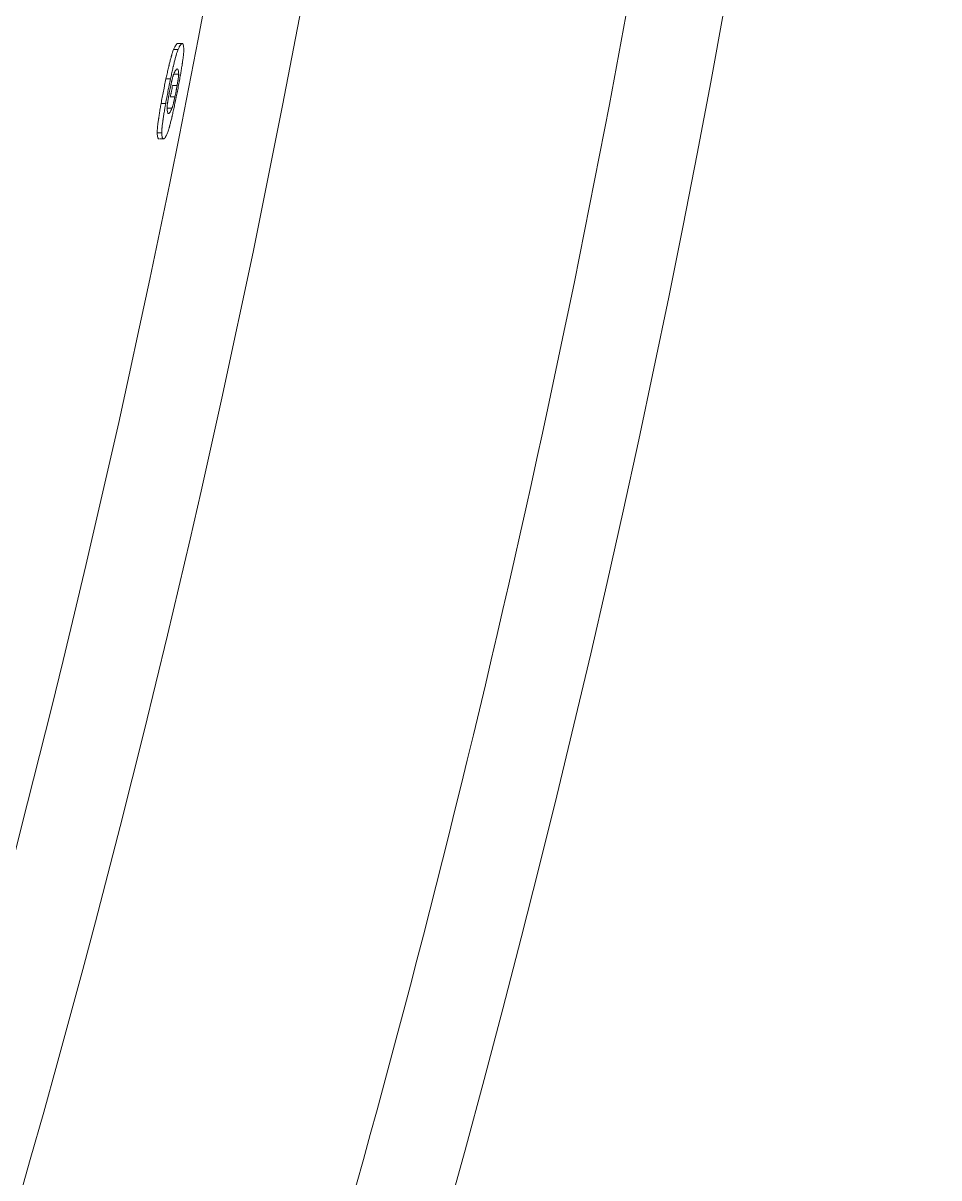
# Model space of a CAD drawing. Header units: millimetres. Extents: x 4664 to 8864, y -38 to 2932.
# Drawn here: x 8296.25 to 8308.78, y 2165.56 to 2181.36 of the extents above; entities that cross this region are included whole.
import ezdxf

# ---------------------------------------------------------------- set-up
doc = ezdxf.new("R2010")
doc.units = ezdxf.units.MM

msp = doc.modelspace()

# ---------------------------------------------------------------- linework, layer by layer
at = {"lineweight": 5}
for p, q in [((8298.361, 2181.08), (8298.423, 2181.08)), ((8298.311, 2180.998), (8298.373, 2180.998)), ((8298.206, 2180.595), (8298.268, 2180.595)), ((8298.319, 2180.66), (8298.381, 2180.66)), ((8298.297, 2180.505), (8298.359, 2180.505)), ((8298.266, 2180.348), (8298.329, 2180.348)), ((8298.14, 2180.259), (8298.203, 2180.259)), ((8298.227, 2180.193), (8298.289, 2180.193)), ((8298.087, 2179.856), (8298.149, 2179.856)), ((8298.178, 2179.774), (8298.116, 2179.774))]:
    msp.add_line(p, q, dxfattribs=at)
for radius, start, end in [(182.774, 339.96842, 20.03158), (181.468, 339.96842, 354.23964), (175.775, 339.99883, 353.9677), (177.081, 339.99883, 353.9677)]:
    msp.add_arc((8126.005, 2214.181), radius, start, end, dxfattribs=at)
for points, knots in [([(8298.311, 2180.998), (8298.317, 2181.011), (8298.322, 2181.023), (8298.333, 2181.044), (8298.343, 2181.061), (8298.356, 2181.076), (8298.363, 2181.08), (8298.367, 2181.08), (8298.367, 2181.08), (8298.367, 2181.08)], [0, 0, 0, 0, 0.248026, 0.248026, 0.496051, 0.744077, 0.992103, 0.992103, 1, 1, 1, 1]), ([(8298.373, 2180.998), (8298.379, 2181.011), (8298.384, 2181.023), (8298.395, 2181.044), (8298.405, 2181.061), (8298.418, 2181.076), (8298.425, 2181.08), (8298.432, 2181.08), (8298.435, 2181.078), (8298.438, 2181.074), (8298.439, 2181.073), (8298.44, 2181.071), (8298.441, 2181.07), (8298.442, 2181.066), (8298.443, 2181.063), (8298.446, 2181.053), (8298.449, 2181.035), (8298.45, 2181.012), (8298.451, 2180.998)], [0, 0, 0, 0, 0.125, 0.125, 0.25, 0.375, 0.5, 0.5, 0.625, 0.625, 0.65625, 0.65625, 0.6875, 0.6875, 0.75, 0.75, 0.875, 1, 1, 1, 1]), ([(8298.206, 2180.595), (8298.211, 2180.619), (8298.216, 2180.643), (8298.227, 2180.689), (8298.232, 2180.711), (8298.239, 2180.743), (8298.242, 2180.754), (8298.245, 2180.767), (8298.245, 2180.77), (8298.247, 2180.775), (8298.249, 2180.783), (8298.25, 2180.79), (8298.256, 2180.815), (8298.261, 2180.834), (8298.27, 2180.869), (8298.275, 2180.885), (8298.279, 2180.902), (8298.28, 2180.904), (8298.281, 2180.908), (8298.281, 2180.91), (8298.283, 2180.915), (8298.284, 2180.919), (8298.287, 2180.929), (8298.289, 2180.936), (8298.295, 2180.954), (8298.298, 2180.965), (8298.305, 2180.984), (8298.308, 2180.992), (8298.311, 2180.998)], [0, 0, 0, 0, 0.125, 0.125, 0.25, 0.25, 0.3125, 0.3125, 0.328125, 0.328125, 0.34375, 0.375, 0.375, 0.5, 0.5, 0.625, 0.625, 0.640625, 0.640625, 0.65625, 0.65625, 0.6875, 0.6875, 0.75, 0.75, 0.875, 0.875, 1, 1, 1, 1]), ([(8298.268, 2180.595), (8298.274, 2180.619), (8298.279, 2180.643), (8298.289, 2180.689), (8298.294, 2180.711), (8298.301, 2180.743), (8298.304, 2180.754), (8298.307, 2180.767), (8298.308, 2180.77), (8298.309, 2180.775), (8298.311, 2180.783), (8298.313, 2180.79), (8298.319, 2180.815), (8298.323, 2180.834), (8298.332, 2180.869), (8298.337, 2180.885), (8298.342, 2180.902), (8298.342, 2180.904), (8298.343, 2180.908), (8298.344, 2180.91), (8298.345, 2180.915), (8298.346, 2180.919), (8298.349, 2180.929), (8298.351, 2180.936), (8298.357, 2180.954), (8298.36, 2180.965), (8298.367, 2180.984), (8298.37, 2180.992), (8298.373, 2180.998)], [0, 0, 0, 0, 0.125, 0.125, 0.25, 0.25, 0.3125, 0.3125, 0.328125, 0.328125, 0.34375, 0.375, 0.375, 0.5, 0.5, 0.625, 0.625, 0.640625, 0.640625, 0.65625, 0.65625, 0.6875, 0.6875, 0.75, 0.75, 0.875, 0.875, 1, 1, 1, 1]), ([(8298.451, 2180.998), (8298.451, 2180.992), (8298.451, 2180.984), (8298.45, 2180.965), (8298.449, 2180.954), (8298.447, 2180.939), (8298.447, 2180.936), (8298.446, 2180.929), (8298.446, 2180.926), (8298.445, 2180.915), (8298.444, 2180.908), (8298.441, 2180.885), (8298.439, 2180.869), (8298.436, 2180.842), (8298.434, 2180.833), (8298.432, 2180.819), (8298.431, 2180.812), (8298.43, 2180.805), (8298.429, 2180.8), (8298.429, 2180.797), (8298.426, 2180.775), (8298.422, 2180.754), (8298.415, 2180.711), (8298.411, 2180.689), (8298.407, 2180.66), (8298.406, 2180.654), (8298.403, 2180.643), (8298.402, 2180.637), (8298.399, 2180.619), (8298.397, 2180.607), (8298.395, 2180.595)], [0, 0, 0, 0, 0.125, 0.125, 0.25, 0.25, 0.28125, 0.28125, 0.3125, 0.3125, 0.375, 0.375, 0.5, 0.5, 0.5625, 0.5625, 0.59375, 0.609375, 0.609375, 0.625, 0.625, 0.75, 0.75, 0.875, 0.875, 0.90625, 0.90625, 0.9375, 0.9375, 1, 1, 1, 1]), ([(8298.14, 2180.259), (8298.145, 2180.287), (8298.15, 2180.314), (8298.161, 2180.37), (8298.166, 2180.398), (8298.175, 2180.441), (8298.177, 2180.455), (8298.182, 2180.476), (8298.183, 2180.483), (8298.186, 2180.497), (8298.187, 2180.504), (8298.195, 2180.539), (8298.2, 2180.567), (8298.206, 2180.595)], [0, 0, 0, 0, 0.25, 0.25, 0.5, 0.5, 0.625, 0.625, 0.6875, 0.6875, 0.75, 0.75, 1, 1, 1, 1]), ([(8298.203, 2180.259), (8298.208, 2180.287), (8298.213, 2180.314), (8298.223, 2180.37), (8298.229, 2180.398), (8298.237, 2180.441), (8298.24, 2180.455), (8298.244, 2180.476), (8298.245, 2180.483), (8298.248, 2180.497), (8298.25, 2180.504), (8298.257, 2180.539), (8298.263, 2180.567), (8298.268, 2180.595)], [0, 0, 0, 0, 0.25, 0.25, 0.5, 0.5, 0.625, 0.625, 0.6875, 0.6875, 0.75, 0.75, 1, 1, 1, 1]), ([(8298.313, 2180.66), (8298.312, 2180.658), (8298.311, 2180.655), (8298.308, 2180.648), (8298.307, 2180.643), (8298.304, 2180.636), (8298.304, 2180.634), (8298.303, 2180.63), (8298.302, 2180.628), (8298.301, 2180.626), (8298.301, 2180.624), (8298.299, 2180.617), (8298.296, 2180.604), (8298.292, 2180.59), (8298.29, 2180.58), (8298.289, 2180.578), (8298.288, 2180.574), (8298.287, 2180.568), (8298.285, 2180.562), (8298.282, 2180.55), (8298.281, 2180.541), (8298.278, 2180.528), (8298.277, 2180.524), (8298.275, 2180.517), (8298.275, 2180.514), (8298.274, 2180.51), (8298.273, 2180.508), (8298.273, 2180.505)], [0, 0, 0, 0, 0.125, 0.125, 0.25, 0.25, 0.3125, 0.3125, 0.34375, 0.34375, 0.375, 0.375, 0.5, 0.625, 0.625, 0.65625, 0.65625, 0.6875, 0.75, 0.75, 0.875, 0.875, 0.9375, 0.9375, 0.96875, 0.96875, 1, 1, 1, 1]), ([(8298.381, 2180.66), (8298.38, 2180.672), (8298.38, 2180.683), (8298.378, 2180.7), (8298.375, 2180.715), (8298.37, 2180.728), (8298.365, 2180.731), (8298.359, 2180.732), (8298.356, 2180.73), (8298.351, 2180.726), (8298.35, 2180.726), (8298.349, 2180.724), (8298.348, 2180.723), (8298.345, 2180.719), (8298.343, 2180.717), (8298.337, 2180.708), (8298.328, 2180.693), (8298.318, 2180.672), (8298.313, 2180.66)], [0, 0, 0, 0, 0.125, 0.125, 0.25, 0.375, 0.5, 0.5, 0.625, 0.625, 0.65625, 0.65625, 0.6875, 0.6875, 0.75, 0.75, 0.875, 1, 1, 1, 1]), ([(8298.395, 2180.595), (8298.39, 2180.567), (8298.385, 2180.539), (8298.374, 2180.483), (8298.369, 2180.455), (8298.361, 2180.413), (8298.358, 2180.399), (8298.354, 2180.378), (8298.352, 2180.371), (8298.349, 2180.356), (8298.348, 2180.349), (8298.341, 2180.314), (8298.335, 2180.286), (8298.329, 2180.259)], [0, 0, 0, 0, 0.25, 0.25, 0.5, 0.5, 0.625, 0.625, 0.6875, 0.6875, 0.75, 0.75, 1, 1, 1, 1]), ([(8298.359, 2180.505), (8298.361, 2180.514), (8298.364, 2180.533), (8298.367, 2180.55), (8298.369, 2180.562), (8298.37, 2180.566), (8298.371, 2180.572), (8298.371, 2180.574), (8298.372, 2180.578), (8298.372, 2180.58), (8298.373, 2180.59), (8298.374, 2180.597), (8298.376, 2180.61), (8298.377, 2180.617), (8298.378, 2180.624), (8298.378, 2180.626), (8298.379, 2180.628), (8298.379, 2180.632), (8298.379, 2180.636), (8298.38, 2180.643), (8298.38, 2180.648), (8298.381, 2180.653), (8298.381, 2180.655), (8298.381, 2180.657), (8298.381, 2180.658), (8298.381, 2180.659), (8298.381, 2180.66), (8298.381, 2180.66)], [0, 0, 0, 0, 0.125, 0.25, 0.25, 0.3125, 0.3125, 0.34375, 0.34375, 0.375, 0.375, 0.5, 0.5, 0.625, 0.625, 0.65625, 0.65625, 0.6875, 0.75, 0.75, 0.875, 0.875, 0.9375, 0.9375, 0.96875, 0.96875, 1, 1, 1, 1]), ([(8298.273, 2180.505), (8298.27, 2180.492), (8298.267, 2180.479), (8298.262, 2180.453), (8298.259, 2180.44), (8298.255, 2180.421), (8298.254, 2180.414), (8298.252, 2180.404), (8298.252, 2180.401), (8298.25, 2180.394), (8298.25, 2180.391), (8298.247, 2180.374), (8298.244, 2180.361), (8298.242, 2180.348)], [0, 0, 0, 0, 0.25, 0.25, 0.5, 0.5, 0.625, 0.625, 0.6875, 0.6875, 0.75, 0.75, 1, 1, 1, 1]), ([(8298.297, 2180.505), (8298.295, 2180.492), (8298.292, 2180.479), (8298.287, 2180.453), (8298.285, 2180.44), (8298.281, 2180.42), (8298.28, 2180.414), (8298.278, 2180.404), (8298.277, 2180.401), (8298.276, 2180.394), (8298.275, 2180.391), (8298.272, 2180.374), (8298.269, 2180.361), (8298.266, 2180.348)], [0, 0, 0, 0, 0.25, 0.25, 0.5, 0.5, 0.625, 0.625, 0.6875, 0.6875, 0.75, 0.75, 1, 1, 1, 1]), ([(8298.329, 2180.348), (8298.331, 2180.361), (8298.334, 2180.374), (8298.339, 2180.4), (8298.342, 2180.413), (8298.346, 2180.433), (8298.347, 2180.44), (8298.349, 2180.45), (8298.35, 2180.453), (8298.351, 2180.459), (8298.351, 2180.463), (8298.355, 2180.479), (8298.357, 2180.492), (8298.359, 2180.505)], [0, 0, 0, 0, 0.25, 0.25, 0.5, 0.5, 0.625, 0.625, 0.6875, 0.6875, 0.75, 0.75, 1, 1, 1, 1]), ([(8298.242, 2180.348), (8298.24, 2180.339), (8298.237, 2180.321), (8298.234, 2180.304), (8298.232, 2180.291), (8298.232, 2180.287), (8298.231, 2180.281), (8298.23, 2180.279), (8298.23, 2180.275), (8298.23, 2180.273), (8298.228, 2180.264), (8298.227, 2180.257), (8298.225, 2180.243), (8298.224, 2180.237), (8298.224, 2180.229), (8298.223, 2180.228), (8298.223, 2180.225), (8298.223, 2180.221), (8298.222, 2180.217), (8298.222, 2180.21), (8298.222, 2180.206), (8298.221, 2180.201), (8298.221, 2180.199), (8298.221, 2180.197), (8298.221, 2180.196), (8298.221, 2180.195), (8298.221, 2180.194), (8298.221, 2180.193)], [0, 0, 0, 0, 0.125, 0.25, 0.25, 0.3125, 0.3125, 0.34375, 0.34375, 0.375, 0.375, 0.5, 0.5, 0.625, 0.625, 0.65625, 0.65625, 0.6875, 0.75, 0.75, 0.875, 0.875, 0.9375, 0.9375, 0.96875, 0.96875, 1, 1, 1, 1]), ([(8298.289, 2180.193), (8298.29, 2180.196), (8298.291, 2180.199), (8298.294, 2180.206), (8298.295, 2180.21), (8298.297, 2180.217), (8298.298, 2180.22), (8298.299, 2180.224), (8298.3, 2180.225), (8298.3, 2180.228), (8298.301, 2180.229), (8298.303, 2180.237), (8298.306, 2180.249), (8298.31, 2180.264), (8298.312, 2180.273), (8298.312, 2180.275), (8298.313, 2180.279), (8298.315, 2180.285), (8298.316, 2180.291), (8298.319, 2180.304), (8298.321, 2180.312), (8298.324, 2180.325), (8298.325, 2180.33), (8298.326, 2180.337), (8298.327, 2180.339), (8298.328, 2180.344), (8298.328, 2180.346), (8298.329, 2180.348)], [0, 0, 0, 0, 0.125, 0.125, 0.25, 0.25, 0.3125, 0.3125, 0.34375, 0.34375, 0.375, 0.375, 0.5, 0.625, 0.625, 0.65625, 0.65625, 0.6875, 0.75, 0.75, 0.875, 0.875, 0.9375, 0.9375, 0.96875, 0.96875, 1, 1, 1, 1]), ([(8298.087, 2179.856), (8298.086, 2179.862), (8298.086, 2179.87), (8298.087, 2179.888), (8298.088, 2179.899), (8298.089, 2179.915), (8298.09, 2179.918), (8298.09, 2179.925), (8298.09, 2179.928), (8298.092, 2179.938), (8298.092, 2179.946), (8298.095, 2179.968), (8298.097, 2179.985), (8298.1, 2180.011), (8298.102, 2180.02), (8298.104, 2180.034), (8298.105, 2180.042), (8298.106, 2180.049), (8298.107, 2180.054), (8298.107, 2180.056), (8298.11, 2180.079), (8298.113, 2180.1), (8298.12, 2180.143), (8298.124, 2180.165), (8298.129, 2180.194), (8298.13, 2180.199), (8298.132, 2180.211), (8298.133, 2180.217), (8298.136, 2180.235), (8298.138, 2180.247), (8298.14, 2180.259)], [0, 0, 0, 0, 0.125, 0.125, 0.25, 0.25, 0.28125, 0.28125, 0.3125, 0.3125, 0.375, 0.375, 0.5, 0.5, 0.5625, 0.5625, 0.59375, 0.609375, 0.609375, 0.625, 0.625, 0.75, 0.75, 0.875, 0.875, 0.90625, 0.90625, 0.9375, 0.9375, 1, 1, 1, 1]), ([(8298.149, 2179.856), (8298.149, 2179.862), (8298.149, 2179.87), (8298.149, 2179.888), (8298.15, 2179.899), (8298.152, 2179.915), (8298.152, 2179.918), (8298.152, 2179.925), (8298.153, 2179.928), (8298.154, 2179.938), (8298.155, 2179.946), (8298.157, 2179.968), (8298.159, 2179.985), (8298.163, 2180.011), (8298.164, 2180.02), (8298.166, 2180.034), (8298.167, 2180.042), (8298.168, 2180.049), (8298.169, 2180.054), (8298.169, 2180.056), (8298.172, 2180.079), (8298.176, 2180.1), (8298.183, 2180.143), (8298.186, 2180.165), (8298.191, 2180.194), (8298.192, 2180.199), (8298.194, 2180.211), (8298.195, 2180.217), (8298.198, 2180.235), (8298.2, 2180.247), (8298.203, 2180.259)], [0, 0, 0, 0, 0.125, 0.125, 0.25, 0.25, 0.28125, 0.28125, 0.3125, 0.3125, 0.375, 0.375, 0.5, 0.5, 0.5625, 0.5625, 0.59375, 0.609375, 0.609375, 0.625, 0.625, 0.75, 0.75, 0.875, 0.875, 0.90625, 0.90625, 0.9375, 0.9375, 1, 1, 1, 1]), ([(8298.221, 2180.193), (8298.222, 2180.181), (8298.223, 2180.171), (8298.225, 2180.153), (8298.228, 2180.138), (8298.234, 2180.125), (8298.239, 2180.122), (8298.245, 2180.122), (8298.248, 2180.124), (8298.252, 2180.127), (8298.253, 2180.128), (8298.255, 2180.13), (8298.256, 2180.131), (8298.259, 2180.134), (8298.261, 2180.137), (8298.267, 2180.146), (8298.275, 2180.161), (8298.284, 2180.182), (8298.289, 2180.193)], [0, 0, 0, 0, 0.125, 0.125, 0.25, 0.375, 0.5, 0.5, 0.625, 0.625, 0.65625, 0.65625, 0.6875, 0.6875, 0.75, 0.75, 0.875, 1, 1, 1, 1]), ([(8298.329, 2180.259), (8298.324, 2180.235), (8298.319, 2180.211), (8298.309, 2180.165), (8298.304, 2180.143), (8298.297, 2180.11), (8298.294, 2180.1), (8298.291, 2180.087), (8298.29, 2180.084), (8298.289, 2180.079), (8298.287, 2180.071), (8298.286, 2180.064), (8298.28, 2180.039), (8298.275, 2180.02), (8298.266, 2179.985), (8298.262, 2179.969), (8298.257, 2179.951), (8298.257, 2179.949), (8298.256, 2179.946), (8298.255, 2179.944), (8298.254, 2179.938), (8298.253, 2179.935), (8298.25, 2179.924), (8298.248, 2179.918), (8298.242, 2179.899), (8298.239, 2179.889), (8298.233, 2179.87), (8298.23, 2179.862), (8298.227, 2179.856)], [0, 0, 0, 0, 0.125, 0.125, 0.25, 0.25, 0.3125, 0.3125, 0.328125, 0.328125, 0.34375, 0.375, 0.375, 0.5, 0.5, 0.625, 0.625, 0.640625, 0.640625, 0.65625, 0.65625, 0.6875, 0.6875, 0.75, 0.75, 0.875, 0.875, 1, 1, 1, 1]), ([(8298.111, 2179.774), (8298.107, 2179.774), (8298.105, 2179.776), (8298.101, 2179.78), (8298.101, 2179.781), (8298.099, 2179.783), (8298.099, 2179.784), (8298.097, 2179.788), (8298.096, 2179.791), (8298.093, 2179.801), (8298.089, 2179.818), (8298.087, 2179.842), (8298.087, 2179.856)], [0, 0, 0, 0, 0.244039, 0.244039, 0.307035, 0.307035, 0.370032, 0.370032, 0.496026, 0.496026, 0.748013, 1, 1, 1, 1]), ([(8298.227, 2179.856), (8298.221, 2179.842), (8298.216, 2179.83), (8298.206, 2179.81), (8298.196, 2179.793), (8298.184, 2179.777), (8298.176, 2179.774), (8298.17, 2179.774), (8298.167, 2179.775), (8298.164, 2179.78), (8298.163, 2179.781), (8298.162, 2179.783), (8298.161, 2179.784), (8298.159, 2179.788), (8298.158, 2179.791), (8298.155, 2179.801), (8298.152, 2179.818), (8298.15, 2179.842), (8298.149, 2179.856)], [0, 0, 0, 0, 0.125, 0.125, 0.25, 0.375, 0.5, 0.5, 0.625, 0.625, 0.65625, 0.65625, 0.6875, 0.6875, 0.75, 0.75, 0.875, 1, 1, 1, 1])]:
    msp.add_open_spline(points, degree=3, knots=knots, dxfattribs=at)

doc.saveas('drawing.dxf')
